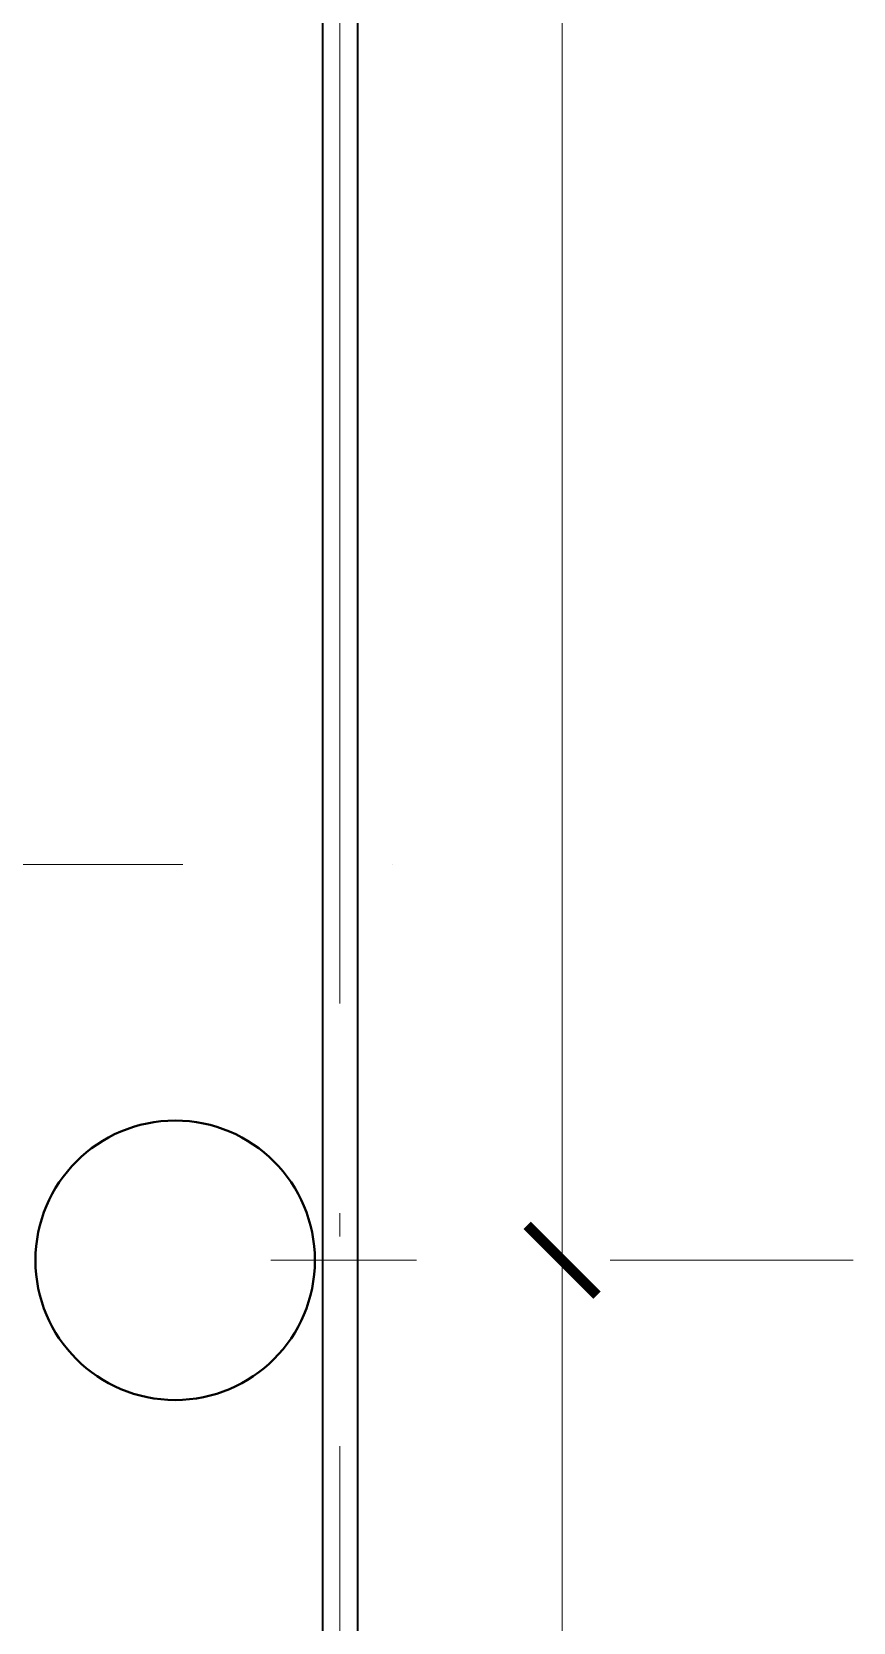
# Model space of a CAD drawing. Header units: inches. Extents: x 13 to 261, y -112 to -47.
# Drawn here: x 114.8 to 118.33, y -66.88 to -60.05 of the extents above; entities that cross this region are included whole.
import ezdxf

# ---------------------------------------------------------------- set-up
doc = ezdxf.new("R2010")
doc.units = ezdxf.units.IN
doc.header["$MEASUREMENT"] = 0
doc.linetypes.add('ACAD_ISO02W100', pattern=[15, 12, -3])
doc.linetypes.add('ACAD_ISO04W100', pattern=[30, 24, -3, 0, -3])
for name, color, linetype, lineweight in [('COLUMNAS', 20, 'Continuous', 40), ('COTAS', 192, 'Continuous', 13), ('EJES', 1, 'ACAD_ISO04W100', 13), ('MUROS', 5, 'Continuous', 35), ('POY. LOSA', 212, 'ACAD_ISO02W100', 13)]:
    doc.layers.add(name, color=color, linetype=linetype, lineweight=lineweight)

# ---------------------------------------------------------------- blocks, each defined once
blk = doc.blocks.new('_ArchTick')
at = {"color": 0, "linetype": 'ByBlock', "const_width": 0.15}
blk.add_lwpolyline([(-0.5, -0.5), (0.5, 0.5)], dxfattribs=at)

msp = doc.modelspace()

# ---------------------------------------------------------------- linework, layer by layer
at = {"layer": 'COLUMNAS'}
msp.add_circle((115.4183, -65.3268), 0.6, dxfattribs=at)
at = {"layer": 'COTAS', "color": 1}
for p, q in [((117.0793, -65.3268), (117.0793, -59.3032)), ((117.0793, -65.3268), (117.0793, -68.0592)), ((117.2854, -65.3268), (118.3293, -65.3268))]:
    msp.add_line(p, q, dxfattribs=at)
at = {"layer": 'COTAS', "color": 3}
msp.add_line((116.4543, -65.3268), (115.8293, -65.3268), dxfattribs=at)
at = {"layer": 'EJES', "color": 1, "ltscale": 0.3}
msp.add_line((116.1257, -47.925), (116.1257, -92.7766), dxfattribs=at)
at = {"layer": 'MUROS'}
for p, q in [((116.0507, -51.8268), (116.0507, -83.8966)), ((116.2007, -51.8268), (116.2007, -92.7766))]:
    msp.add_line(p, q, dxfattribs=at)
at = {"layer": 'POY. LOSA', "ltscale": 0.3}
msp.add_line((111.8507, -63.6268), (116.3507, -63.6268), dxfattribs=at)

# ---------------------------------------------------------------- block references
at = {"layer": 'COTAS', "color": 1, "xscale": 0.3, "yscale": 0.3, "zscale": 0.3}
for rotation in [90, 270]:
    msp.add_blockref('_ArchTick', (117.0793, -65.3268), dxfattribs=dict(at, rotation=rotation))

doc.saveas('drawing.dxf')
